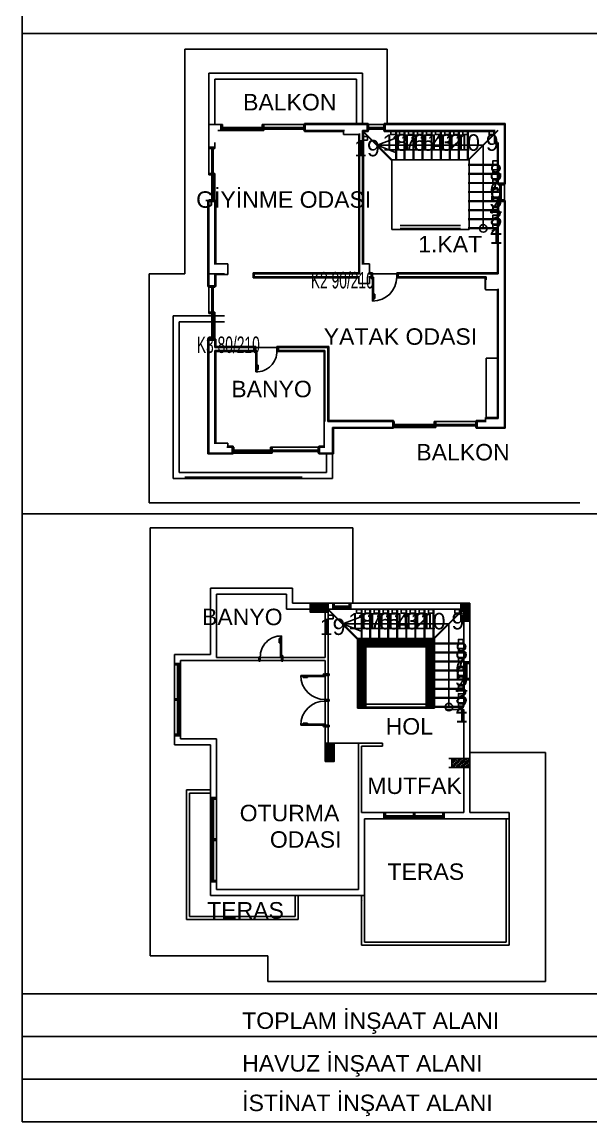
# Model space of a CAD drawing. Header units: millimetres. Extents: x 708 to 46452, y -4963 to 3960.
# Drawn here: x 5046.1 to 5282, y -3883.2 to -3427 of the extents above; entities that cross this region are included whole.
import ezdxf

# ---------------------------------------------------------------- set-up
doc = ezdxf.new("R2010")
doc.units = ezdxf.units.MM
doc.layers.add('YAZI', color=40, linetype='Continuous', lineweight=25)
doc.styles.add('YAZI', font='arial.ttf', dxfattribs={"height": 34})

msp = doc.modelspace()

# ---------------------------------------------------------------- hatches: boundary and pattern name
at = {"layer": 'YAZI'}
h = msp.add_hatch(dxfattribs=at)
h.set_pattern_fill('ANSI36', color=256, scale=0.125, angle=90)
h.set_pattern_definition([(135, (5590.86045, -3740.40207), (-0.77174076, 0.21047475), [0.9921875, -0.1984375, 0, -0.1984375])])
h.paths.add_polyline_path([(5173.057, -3671.728), (5173.057, -3667.978), (5165.557, -3667.978), (5165.557, -3671.728)])
h = msp.add_hatch(dxfattribs=at)
h.set_pattern_fill('ANSI36', color=256, scale=0.125)
h.set_pattern_definition([(45, (5075.63252, -4055.78197), (0.21047475, 0.77174076), [0.9921875, -0.1984375, 0, -0.1984375])])
h.paths.add_polyline_path([(5231.807, -3667.978), (5228.057, -3667.978), (5228.057, -3675.478), (5231.807, -3675.478)])
h = msp.add_hatch(dxfattribs=at)
h.set_pattern_fill('ANSI36', color=256, scale=0.125, angle=180)
h.set_pattern_definition([(225, (5272.98054, -3345.79914), (-0.21047475, -0.77174076), [0.9921875, -0.1984375, 0, -0.1984375])])
h.paths.add_polyline_path([(5171.807, -3733.603), (5175.557, -3733.603), (5175.557, -3726.103), (5171.807, -3726.103)])

# ---------------------------------------------------------------- linework, layer by layer
for p, q in [((5046.142, -2961.235), (5046.142, -3883.168)), ((6123.873, -3431.785), (5046.142, -3431.785)), ((6123.873, -3431.785), (5046.142, -3431.785)), ((5113.564, -3438.235, 0), (5197.564, -3438.235, 0)), ((5113.564, -3531.384, 0), (5113.564, -3438.235, 0)), ((5197.564, -3438.235, 0), (5197.564, -3469.485, 0)), ((5123.564, -3469.485, 0), (5123.564, -3448.235, 0)), ((5123.564, -3448.235, 0), (5187.314, -3448.235, 0)), ((5187.314, -3448.235, 0), (5187.314, -3469.485, 0)), ((5126.064, -3469.485, 0), (5126.064, -3450.735, 0)), ((5126.064, -3450.735, 0), (5184.814, -3450.735, 0)), ((5184.814, -3450.735, 0), (5184.814, -3469.485, 0)), ((5128.564, -3469.485, 0), (5123.564, -3469.485, 0)), ((5123.564, -3469.485, 0), (5123.564, -3478.86, 0)), ((5128.564, -3469.485, 0), (5129.189, -3469.485, 0)), ((5128.564, -3471.985, 0), (5128.564, -3469.485, 0)), ((5129.189, -3471.985, 0), (5129.189, -3469.485, 0)), ((5145.752, -3470.735, 0), (5129.189, -3470.735, 0)), ((5145.752, -3470.985, 0), (5129.189, -3470.985, 0)), ((5145.752, -3471.11, 0), (5129.189, -3471.11, 0)), ((5145.752, -3471.36, 0), (5129.189, -3471.36, 0)), ((5162.939, -3469.485, 0), (5145.752, -3469.485, 0)), ((5145.752, -3469.485, 0), (5145.752, -3471.985, 0)), ((5146.377, -3469.485, 0), (5146.377, -3471.985, 0)), ((5162.939, -3470.735, 0), (5146.377, -3470.735, 0)), ((5162.939, -3470.985, 0), (5146.377, -3470.985, 0)), ((5162.939, -3471.11, 0), (5146.377, -3471.11, 0)), ((5162.939, -3471.36, 0), (5146.377, -3471.36, 0)), ((5162.939, -3471.985, 0), (5162.939, -3469.485, 0)), ((5162.939, -3469.485, 0), (5163.564, -3469.485, 0)), ((5163.189, -3472.36, 0), (5163.189, -3469.11, 0)), ((5163.189, -3469.11, 0), (5189.564, -3469.11, 0)), ((5189.189, -3469.485, 0), (5163.564, -3469.485, 0)), ((5163.564, -3469.485, 0), (5163.564, -3471.985, 0)), ((5189.189, -3469.485, 0), (5189.189, -3471.985, 0)), ((5189.189, -3469.485, 0), (5189.814, -3469.485, 0)), ((5189.564, -3469.11, 0), (5189.564, -3472.36, 0)), ((5196.064, -3469.485, 0), (5189.814, -3469.485, 0)), ((5189.814, -3469.485, 0), (5189.814, -3471.985, 0)), ((5196.064, -3470.735, 0), (5189.814, -3470.735, 0)), ((5196.064, -3470.985, 0), (5189.814, -3470.985, 0)), ((5196.064, -3471.11, 0), (5189.814, -3471.11, 0)), ((5196.064, -3471.36, 0), (5189.814, -3471.36, 0)), ((5196.064, -3471.985, 0), (5196.064, -3469.485, 0)), ((5196.064, -3469.485, 0), (5196.689, -3469.485, 0)), ((5196.314, -3472.36, 0), (5196.314, -3469.11, 0)), ((5196.314, -3469.11, 0), (5246.439, -3469.11, 0)), ((5246.064, -3469.485, 0), (5196.689, -3469.485, 0)), ((5196.689, -3469.485, 0), (5196.689, -3471.985, 0)), ((5246.064, -3493.86, 0), (5246.064, -3469.485, 0)), ((5246.439, -3469.11, 0), (5246.439, -3494.235, 0)), ((5128.564, -3471.985, 0), (5127.314, -3471.985, 0)), ((5128.564, -3471.985, 0), (5127.314, -3471.985, 0)), ((5145.752, -3471.985, 0), (5128.564, -3471.985, 0)), ((5145.752, -3471.985, 0), (5146.377, -3471.985, 0)), ((5163.564, -3471.985, 0), (5162.939, -3471.985, 0)), ((5179.439, -3472.36, 0), (5163.189, -3472.36, 0)), ((5179.814, -3471.985, 0), (5163.564, -3471.985, 0)), ((5179.439, -3473.61, 0), (5179.439, -3472.36, 0)), ((5185.689, -3473.61, 0), (5179.439, -3473.61, 0)), ((5185.689, -3531.009, 0), (5185.689, -3473.61, 0)), ((5186.064, -3531.384, 0), (5186.064, -3473.235, 0)), ((5187.314, -3527.61, 0), (5187.314, -3471.985, 0)), ((5189.189, -3471.985, 0), (5187.314, -3471.985, 0)), ((5189.564, -3472.36, 0), (5187.689, -3472.36, 0)), ((5187.689, -3472.36, 0), (5187.689, -3527.235, 0)), ((5189.814, -3471.985, 0), (5189.189, -3471.985, 0)), ((5196.689, -3471.985, 0), (5196.064, -3471.985, 0)), ((5241.939, -3472.36, 0), (5196.314, -3472.36, 0)), ((5242.314, -3471.985, 0), (5196.689, -3471.985, 0)), ((5241.939, -3477.36, 0), (5241.939, -3472.36, 0)), ((5123.564, -3479.485, 0), (5123.564, -3478.86, 0)), ((5123.564, -3478.86, 0), (5126.064, -3478.86, 0)), ((5126.064, -3479.485, 0), (5123.564, -3479.485, 0)), ((5123.564, -3479.485, 0), (5123.564, -3490.422, 0)), ((5124.814, -3479.485, 0), (5124.814, -3489.797, 0)), ((5125.064, -3479.485, 0), (5125.064, -3489.797, 0)), ((5125.189, -3479.485, 0), (5125.189, -3489.797, 0)), ((5125.439, -3479.485, 0), (5125.439, -3489.797, 0)), ((5126.064, -3476.985, 0), (5126.064, -3478.86, 0)), ((5126.064, -3478.86, 0), (5126.064, -3479.485, 0)), ((5193.354, -3478.025, 0), (5237.314, -3478.025, 0)), ((5237.314, -3478.025, 0), (5237.314, -3512.61, 0)), ((5243.189, -3477.36, 0), (5241.939, -3477.36, 0)), ((5243.189, -3494.235, 0), (5243.189, -3477.36, 0)), ((5243.564, -3493.86, 0), (5243.564, -3476.985, 0)), ((5199.439, -3512.985, 0), (5199.439, -3484.11, 0)), ((5199.439, -3484.11, 0), (5231.439, -3484.11, 0)), ((5231.439, -3484.11, 0), (5231.439, -3512.985, 0)), ((5123.564, -3489.797, 0), (5126.064, -3489.797, 0)), ((5126.064, -3490.422, 0), (5126.064, -3489.797, 0)), ((5243.564, -3486.11, 0), (5231.064, -3486.11, 0)), ((5243.564, -3486.36, 0), (5231.064, -3486.36, 0)), ((5123.564, -3490.422, 0), (5126.064, -3490.422, 0)), ((5124.814, -3490.422, 0), (5124.814, -3500.735, 0)), ((5125.064, -3490.422, 0), (5125.064, -3500.735, 0)), ((5125.189, -3490.422, 0), (5125.189, -3500.735, 0)), ((5125.439, -3490.422, 0), (5125.439, -3500.735, 0)), ((5126.064, -3490.422, 0), (5126.064, -3501.36, 0)), ((5243.564, -3489.86, 0), (5231.064, -3489.86, 0)), ((5243.564, -3490.11, 0), (5231.064, -3490.11, 0)), ((5243.564, -3493.61, 0), (5231.064, -3493.61, 0)), ((5243.564, -3493.86, 0), (5231.064, -3493.86, 0)), ((5246.439, -3494.235, 0), (5243.189, -3494.235, 0)), ((5246.064, -3493.86, 0), (5243.564, -3493.86, 0)), ((5243.564, -3494.485, 0), (5243.564, -3493.86, 0)), ((5246.064, -3493.86, 0), (5246.064, -3494.485, 0)), ((5243.564, -3497.36, 0), (5231.064, -3497.36, 0)), ((5243.564, -3497.61, 0), (5231.064, -3497.61, 0)), ((5246.064, -3494.485, 0), (5243.564, -3494.485, 0)), ((5244.189, -3500.735, 0), (5244.189, -3494.485, 0)), ((5244.439, -3500.735, 0), (5244.439, -3494.485, 0)), ((5244.564, -3500.735, 0), (5244.564, -3494.485, 0)), ((5244.814, -3500.735, 0), (5244.814, -3494.485, 0)), ((5246.064, -3500.735, 0), (5246.064, -3494.485, 0)), ((5123.189, -3536.735, 0), (5123.189, -3500.985, 0)), ((5123.189, -3500.985, 0), (5126.439, -3500.985, 0)), ((5126.064, -3500.735, 0), (5123.564, -3500.735, 0)), ((5123.564, -3501.36, 0), (5123.564, -3500.735, 0)), ((5123.564, -3501.36, 0), (5123.564, -3536.36, 0)), ((5126.064, -3501.36, 0), (5123.564, -3501.36, 0)), ((5126.064, -3501.36, 0), (5126.064, -3527.61, 0)), ((5126.439, -3500.985, 0), (5126.439, -3527.235, 0)), ((5243.564, -3501.11, 0), (5231.064, -3501.11, 0)), ((5243.564, -3501.36, 0), (5231.064, -3501.36, 0)), ((5243.189, -3531.009, 0), (5243.189, -3500.985, 0)), ((5243.189, -3500.985, 0), (5246.439, -3500.985, 0)), ((5243.564, -3501.36, 0), (5243.564, -3500.735, 0)), ((5243.564, -3500.735, 0), (5246.064, -3500.735, 0)), ((5243.564, -3531.384, 0), (5243.564, -3501.36, 0)), ((5246.064, -3501.36, 0), (5243.564, -3501.36, 0)), ((5246.064, -3500.735, 0), (5246.064, -3501.36, 0)), ((5246.064, -3595.11, 0), (5246.064, -3501.36, 0)), ((5246.439, -3500.985, 0), (5246.439, -3595.485, 0)), ((5243.564, -3504.86, 0), (5231.064, -3504.86, 0)), ((5243.564, -3505.11, 0), (5231.064, -3505.11, 0)), ((5227.939, -3511.36, 0), (5202.939, -3511.36, 0)), ((5227.939, -3512.61, 0), (5202.939, -3512.61, 0)), ((5243.564, -3508.61, 0), (5231.064, -3508.61, 0)), ((5243.564, -3508.86, 0), (5231.064, -3508.86, 0)), ((5243.564, -3512.36, 0), (5231.064, -3512.36, 0)), ((5243.564, -3512.61, 0), (5231.064, -3512.61, 0)), ((5231.439, -3512.985, 0), (5199.439, -3512.985, 0)), ((5126.439, -3527.235, 0), (5131.439, -3527.235, 0)), ((5131.439, -3527.235, 0), (5131.439, -3531.735, 0)), ((5187.689, -3527.235, 0), (5190.189, -3527.235, 0)), ((5190.189, -3527.235, 0), (5190.189, -3531.009, 0)), ((5098.799, -3531.384, 0), (5098.799, -3626.36, 0)), ((5113.564, -3531.384, 0), (5098.799, -3531.384, 0)), ((5130.049, -3531.384, 0), (5123.189, -3531.384, 0)), ((5126.064, -3531.36, 0), (5126.064, -3536.36, 0)), ((5131.439, -3531.735, 0), (5126.439, -3531.735, 0)), ((5126.439, -3531.735, 0), (5126.439, -3536.735, 0)), ((5141.939, -3533.009, 0), (5141.939, -3531.009, 0)), ((5141.939, -3531.009, 0), (5185.689, -3531.009, 0)), ((5185.689, -3533.009, 0), (5141.939, -3533.009, 0)), ((5142.314, -3532.634, 0), (5142.314, -3531.384, 0)), ((5142.314, -3531.384, 0), (5186.064, -3531.384, 0)), ((5186.064, -3532.634, 0), (5142.314, -3532.634, 0)), ((5185.689, -3535.485, 0), (5185.689, -3533.009, 0)), ((5189.814, -3531.384, 0), (5190.849, -3531.384, 0)), ((5190.849, -3532.634, 0), (5189.814, -3532.634, 0)), ((5190.189, -3531.009, 0), (5191.224, -3531.009, 0)), ((5191.224, -3533.009, 0), (5190.189, -3533.009, 0)), ((5190.189, -3533.009, 0), (5190.189, -3535.485, 0)), ((5190.849, -3532.735, 0), (5190.849, -3530.985, 0)), ((5190.849, -3530.985, 0), (5191.474, -3530.985, 0)), ((5191.474, -3532.735, 0), (5190.849, -3532.735, 0)), ((5191.224, -3531.009, 0), (5191.224, -3533.009, 0)), ((5191.474, -3530.985, 0), (5191.474, -3532.735, 0)), ((5191.474, -3531.36, 0), (5201.474, -3531.36, 0)), ((5191.474, -3532.735, 0), (5191.474, -3542.735, 0)), ((5191.474, -3532.735, 0), (5191.849, -3532.735, 0)), ((5191.849, -3532.735, 0), (5191.849, -3542.728, 0)), ((5201.474, -3530.985, 0), (5201.474, -3532.735, 0)), ((5202.099, -3530.985, 0), (5201.474, -3530.985, 0)), ((5201.474, -3532.735, 0), (5202.099, -3532.735, 0)), ((5201.724, -3533.009, 0), (5201.724, -3531.009, 0)), ((5201.724, -3531.009, 0), (5243.189, -3531.009, 0)), ((5238.189, -3533.009, 0), (5201.724, -3533.009, 0)), ((5202.099, -3532.735, 0), (5202.099, -3530.985, 0)), ((5202.099, -3531.384, 0), (5243.564, -3531.384, 0)), ((5238.564, -3532.634, 0), (5202.099, -3532.634, 0)), ((5238.154, -3532.634, 0), (5206.904, -3532.634, 0)), ((5206.904, -3532.634, 0), (5206.904, -3533.269, 0)), ((5238.154, -3533.269, 0), (5238.154, -3532.634, 0)), ((5238.154, -3533.269, 0), (5238.154, -3537.644, 0)), ((5238.189, -3537.985, 0), (5238.189, -3533.009, 0)), ((5238.564, -3533.86, 0), (5238.564, -3532.634, 0)), ((5126.439, -3536.735, 0), (5123.189, -3536.735, 0)), ((5123.564, -3536.985, 0), (5123.564, -3536.36, 0)), ((5123.564, -3536.36, 0), (5126.064, -3536.36, 0)), ((5126.064, -3536.985, 0), (5123.564, -3536.985, 0)), ((5123.564, -3536.985, 0), (5123.564, -3547.922, 0)), ((5124.814, -3536.985, 0), (5124.814, -3547.297, 0)), ((5125.064, -3536.985, 0), (5125.064, -3547.297, 0)), ((5125.189, -3536.985, 0), (5125.189, -3547.297, 0)), ((5125.439, -3536.985, 0), (5125.439, -3547.297, 0)), ((5126.064, -3536.36, 0), (5126.064, -3536.985, 0)), ((5190.189, -3535.485, 0), (5185.689, -3535.485, 0)), ((5192.149, -3541.703, 0), (5192.149, -3539.909, 0)), ((5192.149, -3539.909, 0), (5192.372, -3539.909, 0)), ((5192.372, -3539.909, 0), (5192.372, -3541.703, 0)), ((5243.189, -3537.985, 0), (5238.189, -3537.985, 0)), ((5243.189, -3590.985, 0), (5243.189, -3537.985, 0)), ((5243.564, -3591.36, 0), (5243.564, -3537.61, 0)), ((5192.372, -3541.703, 0), (5192.149, -3541.703, 0)), ((5108.799, -3616.36, 0), (5108.799, -3548.86, 0)), ((5108.799, -3548.86, 0), (5130.049, -3548.86, 0)), ((5123.564, -3547.297, 0), (5126.064, -3547.297, 0)), ((5123.564, -3547.922, 0), (5126.064, -3547.922, 0)), ((5124.814, -3547.922, 0), (5124.814, -3558.235, 0)), ((5125.064, -3547.922, 0), (5125.064, -3558.235, 0)), ((5125.189, -3547.922, 0), (5125.189, -3558.235, 0)), ((5125.439, -3547.922, 0), (5125.439, -3558.235, 0)), ((5126.064, -3547.922, 0), (5126.064, -3547.297, 0)), ((5126.064, -3547.922, 0), (5126.064, -3558.86, 0)), ((5111.299, -3613.86, 0), (5111.299, -3551.36, 0)), ((5111.299, -3551.36, 0), (5130.049, -3551.36, 0)), ((5126.064, -3558.235, 0), (5123.564, -3558.235, 0)), ((5123.564, -3558.86, 0), (5123.564, -3558.235, 0)), ((5123.189, -3606.11, 0), (5123.189, -3558.485, 0)), ((5123.189, -3558.485, 0), (5126.439, -3558.485, 0)), ((5123.564, -3558.86, 0), (5123.564, -3605.735, 0)), ((5126.064, -3558.86, 0), (5123.564, -3558.86, 0)), ((5126.064, -3558.86, 0), (5126.064, -3561.985, 0)), ((5142.439, -3561.985, 0), (5126.064, -3561.985, 0)), ((5126.439, -3558.485, 0), (5126.439, -3561.61, 0)), ((5126.439, -3561.61, 0), (5142.814, -3561.61, 0)), ((5142.439, -3563.36, 0), (5142.439, -3561.61, 0)), ((5142.439, -3561.61, 0), (5143.064, -3561.61, 0)), ((5142.814, -3561.61, 0), (5142.814, -3563.61, 0)), ((5143.064, -3561.61, 0), (5143.064, -3563.36, 0)), ((5143.064, -3561.985, 0), (5151.814, -3561.985, 0)), ((5151.814, -3561.61, 0), (5151.814, -3563.36, 0)), ((5152.439, -3561.61, 0), (5151.814, -3561.61, 0)), ((5152.064, -3563.61, 0), (5152.064, -3561.61, 0)), ((5152.064, -3561.61, 0), (5173.314, -3561.61, 0)), ((5152.439, -3563.36, 0), (5152.439, -3561.61, 0)), ((5172.939, -3561.985, 0), (5152.439, -3561.985, 0)), ((5172.939, -3592.61, 0), (5172.939, -3561.985, 0)), ((5173.314, -3561.61, 0), (5173.314, -3592.235, 0)), ((5126.064, -3563.235, 0), (5126.064, -3601.985, 0)), ((5142.439, -3563.235, 0), (5126.064, -3563.235, 0)), ((5142.814, -3563.61, 0), (5126.439, -3563.61, 0)), ((5126.439, -3563.61, 0), (5126.439, -3601.61, 0)), ((5143.064, -3563.36, 0), (5142.439, -3563.36, 0)), ((5143.064, -3563.36, 0), (5143.064, -3572.11, 0)), ((5143.064, -3563.36, 0), (5143.439, -3563.36, 0)), ((5143.439, -3563.36, 0), (5143.439, -3572.103, 0)), ((5151.814, -3563.36, 0), (5152.439, -3563.36, 0)), ((5171.314, -3563.61, 0), (5152.064, -3563.61, 0)), ((5171.689, -3563.235, 0), (5152.439, -3563.235, 0)), ((5171.314, -3602.86, 0), (5171.314, -3563.61, 0)), ((5171.689, -3592.61, 0), (5171.689, -3563.235, 0)), ((5238.564, -3591.36, 0), (5238.564, -3566.36, 0)), ((5238.564, -3566.36, 0), (5243.564, -3566.36, 0)), ((5143.739, -3571.078, 0), (5143.739, -3569.284, 0)), ((5143.739, -3569.284, 0), (5143.962, -3569.284, 0)), ((5143.962, -3571.078, 0), (5143.739, -3571.078, 0)), ((5143.962, -3569.284, 0), (5143.962, -3571.078, 0)), ((5126.064, -3582.61, 0), (5126.064, -3595.11, 0)), ((5172.939, -3592.61, 0), (5199.814, -3592.61, 0)), ((5173.314, -3592.235, 0), (5200.189, -3592.235, 0)), ((5194.189, -3592.61, 0), (5194.189, -3592.61, 0)), ((5199.814, -3592.61, 0), (5199.814, -3595.11, 0)), ((5199.814, -3592.61, 0), (5200.439, -3592.61, 0)), ((5199.814, -3595.11, 0), (5199.814, -3592.61, 0)), ((5200.189, -3592.235, 0), (5200.189, -3595.485, 0)), ((5200.439, -3595.11, 0), (5200.439, -3592.61, 0)), ((5217.002, -3593.86, 0), (5200.439, -3593.86, 0)), ((5217.002, -3594.11, 0), (5200.439, -3594.11, 0)), ((5217.002, -3594.235, 0), (5200.439, -3594.235, 0)), ((5217.002, -3594.485, 0), (5200.439, -3594.485, 0)), ((5234.189, -3592.61, 0), (5217.002, -3592.61, 0)), ((5217.002, -3592.61, 0), (5217.002, -3595.11, 0)), ((5217.627, -3592.61, 0), (5217.627, -3595.11, 0)), ((5234.189, -3593.86, 0), (5217.627, -3593.86, 0)), ((5234.189, -3594.11, 0), (5217.627, -3594.11, 0)), ((5234.189, -3594.235, 0), (5217.627, -3594.235, 0)), ((5234.189, -3594.485, 0), (5217.627, -3594.485, 0)), ((5234.189, -3595.11, 0), (5234.189, -3592.61, 0)), ((5234.189, -3592.61, 0), (5234.814, -3592.61, 0)), ((5234.439, -3595.485, 0), (5234.439, -3592.184, 0)), ((5234.439, -3592.184, 0), (5238.189, -3592.184, 0)), ((5234.814, -3592.559, 0), (5234.814, -3595.11, 0)), ((5234.814, -3592.61, 0), (5238.564, -3592.61, 0)), ((5234.814, -3592.61, 0), (5234.814, -3595.11, 0)), ((5238.189, -3592.184, 0), (5238.189, -3590.985, 0)), ((5238.189, -3590.985, 0), (5243.189, -3590.985, 0)), ((5243.564, -3591.36, 0), (5238.564, -3591.36, 0)), ((5174.814, -3605.735, 0), (5174.814, -3595.11, 0)), ((5174.814, -3595.11, 0), (5199.814, -3595.11, 0)), ((5200.189, -3595.485, 0), (5175.189, -3595.485, 0)), ((5175.189, -3595.485, 0), (5175.189, -3606.11, 0)), ((5217.002, -3595.11, 0), (5199.814, -3595.11, 0)), ((5217.002, -3595.11, 0), (5217.627, -3595.11, 0)), ((5234.814, -3595.11, 0), (5234.189, -3595.11, 0)), ((5246.439, -3595.485, 0), (5234.439, -3595.485, 0)), ((5234.814, -3595.11, 0), (5246.064, -3595.11, 0)), ((5126.439, -3601.61, 0), (5131.439, -3601.61, 0)), ((5131.064, -3603.235, 0), (5133.252, -3603.235, 0)), ((5131.439, -3601.61, 0), (5131.439, -3602.86, 0)), ((5131.439, -3602.86, 0), (5133.627, -3602.86, 0)), ((5133.252, -3603.235, 0), (5133.877, -3603.235, 0)), ((5133.252, -3605.735, 0), (5133.252, -3603.235, 0)), ((5133.627, -3602.86, 0), (5133.627, -3606.11, 0)), ((5133.877, -3605.735, 0), (5133.877, -3603.235, 0)), ((5168.877, -3603.235, 0), (5149.189, -3603.235, 0)), ((5149.189, -3603.235, 0), (5149.189, -3605.735, 0)), ((5149.814, -3603.235, 0), (5149.814, -3605.735, 0)), ((5168.877, -3605.735, 0), (5168.877, -3603.235, 0)), ((5168.877, -3603.235, 0), (5169.502, -3603.235, 0)), ((5169.127, -3606.11, 0), (5169.127, -3602.86, 0)), ((5169.127, -3602.86, 0), (5171.314, -3602.86, 0)), ((5169.502, -3603.235, 0), (5171.064, -3603.235, 0)), ((5169.502, -3603.235, 0), (5171.689, -3603.235, 0)), ((5169.502, -3603.235, 0), (5169.502, -3605.735, 0)), ((5133.627, -3606.11, 0), (5123.189, -3606.11, 0)), ((5123.564, -3605.735, 0), (5133.252, -3605.735, 0)), ((5149.189, -3605.735, 0), (5133.252, -3605.735, 0)), ((5149.189, -3604.485, 0), (5133.877, -3604.485, 0)), ((5149.189, -3604.735, 0), (5133.877, -3604.735, 0)), ((5149.189, -3604.86, 0), (5133.877, -3604.86, 0)), ((5149.189, -3605.11, 0), (5133.877, -3605.11, 0)), ((5149.189, -3605.735, 0), (5149.814, -3605.735, 0)), ((5168.877, -3604.485, 0), (5149.814, -3604.485, 0)), ((5168.877, -3604.735, 0), (5149.814, -3604.735, 0)), ((5168.877, -3604.86, 0), (5149.814, -3604.86, 0)), ((5168.877, -3605.11, 0), (5149.814, -3605.11, 0)), ((5169.502, -3605.735, 0), (5168.877, -3605.735, 0)), ((5175.189, -3606.11, 0), (5169.127, -3606.11, 0)), ((5171.064, -3605.735, 0), (5169.502, -3605.735, 0)), ((5169.502, -3605.735, 0), (5174.814, -3605.735, 0)), ((5172.314, -3605.735, 0), (5172.314, -3613.86, 0)), ((5174.814, -3605.735, 0), (5174.814, -3616.36, 0)), ((5174.814, -3616.36, 0), (5108.799, -3616.36, 0)), ((5172.314, -3613.86, 0), (5111.299, -3613.86, 0)), ((5162.314, -3615.735, 0), (5113.564, -3615.735, 0)), ((5277.314, -3626.36, 0), (5098.799, -3626.36, 0)), ((6123.873, -3630.939), (5046.142, -3630.939)), ((6123.873, -3630.939), (5046.142, -3630.939)), ((5099.307, -3814.228), (5099.307, -3636.728)), ((5099.307, -3636.728), (5183.307, -3636.728)), ((5099.307, -3814.228), (5099.307, -3636.728)), ((5099.307, -3636.728), (5183.307, -3636.728)), ((5183.307, -3636.728), (5183.307, -3667.978)), ((5183.307, -3636.728), (5183.307, -3667.978)), ((5158.307, -3661.728), (5124.307, -3661.728)), ((5124.307, -3661.728), (5124.307, -3689.228)), ((5158.307, -3667.978), (5158.307, -3661.728)), ((5126.807, -3690.478), (5126.807, -3664.228)), ((5126.807, -3664.228), (5155.807, -3664.228)), ((5155.807, -3664.228), (5155.807, -3670.478)), ((5155.807, -3670.478), (5165.557, -3670.478)), ((5171.807, -3667.978), (5158.307, -3667.978)), ((5231.807, -3667.978), (5171.807, -3667.978)), ((5171.807, -3690.478), (5171.807, -3670.478)), ((5229.307, -3670.478), (5173.057, -3670.478)), ((5173.057, -3670.478), (5173.057, -3726.103)), ((5174.932, -3667.978), (5174.932, -3670.478)), ((5174.932, -3667.978), (5175.557, -3667.978)), ((5175.557, -3670.478), (5174.932, -3670.478)), ((5181.807, -3667.978), (5175.557, -3667.978)), ((5175.557, -3667.978), (5175.557, -3670.478)), ((5181.807, -3669.228), (5175.557, -3669.228)), ((5181.807, -3669.478), (5175.557, -3669.478)), ((5181.807, -3669.603), (5175.557, -3669.603)), ((5181.807, -3669.853), (5175.557, -3669.853)), ((5181.807, -3670.478), (5181.807, -3667.978)), ((5181.807, -3667.978), (5182.432, -3667.978)), ((5182.432, -3670.478), (5181.807, -3670.478)), ((5182.432, -3667.978), (5182.432, -3670.478)), ((5231.807, -3667.978), (5183.307, -3667.978)), ((5183.307, -3667.978), (5231.807, -3667.978)), ((5229.307, -3710.853), (5229.307, -3670.478)), ((5231.807, -3754.877), (5231.807, -3667.978)), ((5231.807, -3729.877), (5231.807, -3667.978)), ((5231.807, -3667.978), (5231.807, -3729.877)), ((5179.097, -3676.518), (5223.057, -3676.518)), ((5223.057, -3676.518), (5223.057, -3711.103)), ((5152.76, -3684.429, 0), (5152.76, -3682.635, 0)), ((5152.76, -3682.635, 0), (5152.983, -3682.635, 0)), ((5152.983, -3684.429, 0), (5152.76, -3684.429, 0)), ((5152.983, -3682.635, 0), (5152.983, -3684.429, 0)), ((5153.283, -3690.353, 0), (5153.283, -3681.61, 0)), ((5153.658, -3690.353, 0), (5153.658, -3681.603, 0)), ((5185.182, -3711.478), (5185.182, -3682.603)), ((5185.182, -3682.603), (5217.182, -3682.603)), ((5216.807, -3682.978), (5185.557, -3682.978)), ((5185.557, -3682.978), (5185.557, -3711.103)), ((5188.682, -3686.454), (5185.557, -3683.329)), ((5188.682, -3687.015), (5185.557, -3683.89)), ((5188.682, -3687.577), (5185.557, -3684.452)), ((5188.682, -3688.138), (5185.557, -3685.013)), ((5188.682, -3688.699), (5185.557, -3685.574)), ((5188.892, -3686.103), (5185.767, -3682.978)), ((5189.453, -3686.103), (5186.328, -3682.978)), ((5190.014, -3686.103), (5186.889, -3682.978)), ((5190.576, -3686.103), (5187.451, -3682.978)), ((5191.137, -3686.103), (5188.012, -3682.978)), ((5191.698, -3686.103), (5188.573, -3682.978)), ((5192.259, -3686.103), (5189.134, -3682.978)), ((5192.821, -3686.103), (5189.696, -3682.978)), ((5193.382, -3686.103), (5190.257, -3682.978)), ((5193.943, -3686.103), (5190.818, -3682.978)), ((5194.504, -3686.103), (5191.379, -3682.978)), ((5195.066, -3686.103), (5191.941, -3682.978)), ((5195.627, -3686.103), (5192.502, -3682.978)), ((5196.188, -3686.103), (5193.063, -3682.978)), ((5196.75, -3686.103), (5193.625, -3682.978)), ((5197.311, -3686.103), (5194.186, -3682.978)), ((5197.872, -3686.103), (5194.747, -3682.978)), ((5198.433, -3686.103), (5195.308, -3682.978)), ((5198.995, -3686.103), (5195.87, -3682.978)), ((5199.556, -3686.103), (5196.431, -3682.978)), ((5200.117, -3686.103), (5196.992, -3682.978)), ((5200.678, -3686.103), (5197.553, -3682.978)), ((5201.24, -3686.103), (5198.115, -3682.978)), ((5201.801, -3686.103), (5198.676, -3682.978)), ((5202.362, -3686.103), (5199.237, -3682.978)), ((5202.923, -3686.103), (5199.798, -3682.978)), ((5203.485, -3686.103), (5200.36, -3682.978)), ((5204.046, -3686.103), (5200.921, -3682.978)), ((5204.607, -3686.103), (5201.482, -3682.978)), ((5205.169, -3686.103), (5202.044, -3682.978)), ((5205.73, -3686.103), (5202.605, -3682.978)), ((5206.291, -3686.103), (5203.166, -3682.978)), ((5206.852, -3686.103), (5203.727, -3682.978)), ((5207.414, -3686.103), (5204.289, -3682.978)), ((5207.975, -3686.103), (5204.85, -3682.978)), ((5208.536, -3686.103), (5205.411, -3682.978)), ((5209.097, -3686.103), (5205.972, -3682.978)), ((5209.659, -3686.103), (5206.534, -3682.978)), ((5210.22, -3686.103), (5207.095, -3682.978)), ((5210.781, -3686.103), (5207.656, -3682.978)), ((5211.342, -3686.103), (5208.217, -3682.978)), ((5211.904, -3686.103), (5208.779, -3682.978)), ((5212.465, -3686.103), (5209.34, -3682.978)), ((5213.026, -3686.103), (5209.901, -3682.978)), ((5213.587, -3686.103), (5210.462, -3682.978)), ((5216.807, -3688.761), (5211.024, -3682.978)), ((5216.807, -3688.2), (5211.585, -3682.978)), ((5216.807, -3687.638), (5212.146, -3682.978)), ((5216.807, -3687.077), (5212.708, -3682.978)), ((5216.807, -3686.516), (5213.269, -3682.978)), ((5216.807, -3685.954), (5213.83, -3682.978)), ((5216.807, -3685.393), (5214.391, -3682.978)), ((5216.807, -3684.832), (5214.953, -3682.978)), ((5216.807, -3684.271), (5215.514, -3682.978)), ((5216.807, -3683.709), (5216.075, -3682.978)), ((5216.807, -3683.148), (5216.636, -3682.978)), ((5216.807, -3711.103), (5216.807, -3682.978)), ((5229.307, -3684.603), (5216.807, -3684.603)), ((5229.307, -3684.853), (5216.807, -3684.853)), ((5217.182, -3682.603), (5217.182, -3711.478)), ((5109.307, -3726.728), (5109.307, -3689.228)), ((5109.307, -3689.228), (5124.307, -3689.228)), ((5126.807, -3690.478), (5171.807, -3690.478)), ((5144.283, -3690.353, 0), (5144.283, -3692.103)), ((5144.908, -3690.353, 0), (5144.283, -3690.353, 0)), ((5144.908, -3692.103), (5144.908, -3690.353, 0)), ((5153.658, -3690.353, 0), (5153.283, -3690.353, 0)), ((5153.658, -3692.103), (5153.658, -3690.353, 0)), ((5153.658, -3690.353, 0), (5154.283, -3690.353, 0)), ((5154.283, -3690.353, 0), (5154.283, -3692.103)), ((5188.682, -3689.26), (5185.557, -3686.135)), ((5188.682, -3689.822), (5185.557, -3686.697)), ((5188.682, -3690.383), (5185.557, -3687.258)), ((5188.682, -3690.944), (5185.557, -3687.819)), ((5188.682, -3691.505), (5185.557, -3688.38)), ((5188.682, -3692.067), (5185.557, -3688.942)), ((5188.682, -3692.628), (5185.557, -3689.503)), ((5188.682, -3693.189), (5185.557, -3690.064)), ((5213.682, -3686.103), (5188.682, -3686.103)), ((5188.682, -3686.103), (5188.682, -3711.103)), ((5213.682, -3711.103), (5213.682, -3686.103)), ((5216.807, -3689.322), (5213.682, -3686.197)), ((5216.807, -3689.883), (5213.682, -3686.758)), ((5216.807, -3690.445), (5213.682, -3687.32)), ((5216.807, -3691.006), (5213.682, -3687.881)), ((5216.807, -3691.567), (5213.682, -3688.442)), ((5216.807, -3692.128), (5213.682, -3689.003)), ((5216.807, -3692.69), (5213.682, -3689.565)), ((5216.807, -3693.251), (5213.682, -3690.126)), ((5229.307, -3688.353), (5216.807, -3688.353)), ((5229.307, -3688.603), (5216.807, -3688.603)), ((5109.307, -3707.666), (5109.307, -3692.978)), ((5109.307, -3692.978), (5111.807, -3692.978)), ((5109.307, -3693.603), (5111.807, -3693.603)), ((5110.557, -3707.666), (5110.557, -3693.603)), ((5110.807, -3707.666), (5110.807, -3693.603)), ((5110.932, -3707.666), (5110.932, -3693.603)), ((5111.182, -3707.666), (5111.182, -3693.603)), ((5111.807, -3724.228), (5111.807, -3691.728)), ((5111.807, -3691.728), (5171.807, -3691.728)), ((5111.807, -3692.978), (5111.807, -3693.603)), ((5144.283, -3692.103), (5144.908, -3692.103)), ((5153.658, -3691.728), (5144.908, -3691.728)), ((5154.283, -3692.103), (5153.658, -3692.103)), ((5171.807, -3727.353), (5171.807, -3691.728)), ((5188.682, -3693.751), (5185.557, -3690.626)), ((5188.682, -3694.312), (5185.557, -3691.187)), ((5188.682, -3694.873), (5185.557, -3691.748)), ((5188.682, -3695.434), (5185.557, -3692.309)), ((5188.682, -3695.996), (5185.557, -3692.871)), ((5188.682, -3696.557), (5185.557, -3693.432)), ((5188.682, -3697.118), (5185.557, -3693.993)), ((5188.682, -3697.679), (5185.557, -3694.554)), ((5188.682, -3698.241), (5185.557, -3695.116)), ((5216.807, -3693.812), (5213.682, -3690.687)), ((5216.807, -3694.373), (5213.682, -3691.248)), ((5216.807, -3694.935), (5213.682, -3691.81)), ((5216.807, -3695.496), (5213.682, -3692.371)), ((5216.807, -3696.057), (5213.682, -3692.932)), ((5216.807, -3696.619), (5213.682, -3693.494)), ((5216.807, -3697.18), (5213.682, -3694.055)), ((5216.807, -3697.741), (5213.682, -3694.616)), ((5229.307, -3692.103), (5216.807, -3692.103)), ((5229.307, -3692.353), (5216.807, -3692.353)), ((5229.307, -3692.978), (5229.307, -3692.353)), ((5231.807, -3692.353), (5229.307, -3692.353)), ((5231.807, -3692.978), (5229.307, -3692.978)), ((5229.932, -3699.228), (5229.932, -3692.978)), ((5230.182, -3699.228), (5230.182, -3692.978)), ((5230.307, -3699.228), (5230.307, -3692.978)), ((5230.557, -3699.228), (5230.557, -3692.978)), ((5231.807, -3692.353), (5231.807, -3692.978)), ((5231.807, -3699.228), (5231.807, -3692.978)), ((5171.682, -3697.978, 0), (5161.682, -3697.978, 0)), ((5171.682, -3698.353, 0), (5161.689, -3698.353, 0)), ((5162.713, -3698.653, 0), (5164.508, -3698.653, 0)), ((5162.713, -3698.876, 0), (5162.713, -3698.653, 0)), ((5164.508, -3698.876, 0), (5162.713, -3698.876, 0)), ((5164.508, -3698.653, 0), (5164.508, -3698.876, 0)), ((5171.682, -3697.353, 0), (5173.432, -3697.353)), ((5171.682, -3697.978, 0), (5171.682, -3697.353, 0)), ((5173.432, -3697.978), (5171.682, -3697.978, 0)), ((5171.682, -3697.978, 0), (5171.682, -3698.353, 0)), ((5173.057, -3697.978), (5173.057, -3707.978)), ((5173.432, -3697.353), (5173.432, -3697.978)), ((5188.682, -3698.802), (5185.557, -3695.677)), ((5188.682, -3699.363), (5185.557, -3696.238)), ((5188.682, -3699.924), (5185.557, -3696.799)), ((5188.682, -3700.486), (5185.557, -3697.361)), ((5188.682, -3701.047), (5185.557, -3697.922)), ((5188.682, -3701.608), (5185.557, -3698.483)), ((5188.682, -3702.17), (5185.557, -3699.045)), ((5188.682, -3702.731), (5185.557, -3699.606)), ((5216.807, -3698.302), (5213.682, -3695.177)), ((5216.807, -3698.864), (5213.682, -3695.739)), ((5216.807, -3699.425), (5213.682, -3696.3)), ((5216.807, -3699.986), (5213.682, -3696.861)), ((5216.807, -3700.547), (5213.682, -3697.422)), ((5216.807, -3701.109), (5213.682, -3697.984)), ((5216.807, -3701.67), (5213.682, -3698.545)), ((5216.807, -3702.231), (5213.682, -3699.106)), ((5216.807, -3702.792), (5213.682, -3699.667)), ((5229.307, -3695.853), (5216.807, -3695.853)), ((5229.307, -3696.103), (5216.807, -3696.103)), ((5229.307, -3699.603), (5216.807, -3699.603)), ((5229.307, -3699.853), (5229.307, -3699.228)), ((5229.307, -3699.228), (5231.807, -3699.228)), ((5231.807, -3699.228), (5231.807, -3699.853)), ((5188.682, -3703.292), (5185.557, -3700.167)), ((5188.682, -3703.853), (5185.557, -3700.728)), ((5188.682, -3704.415), (5185.557, -3701.29)), ((5188.682, -3704.976), (5185.557, -3701.851)), ((5188.682, -3705.537), (5185.557, -3702.412)), ((5188.682, -3706.098), (5185.557, -3702.973)), ((5188.682, -3706.66), (5185.557, -3703.535)), ((5188.682, -3707.221), (5185.557, -3704.096)), ((5216.807, -3703.354), (5213.682, -3700.229)), ((5216.807, -3703.915), (5213.682, -3700.79)), ((5216.807, -3704.476), (5213.682, -3701.351)), ((5216.807, -3705.038), (5213.682, -3701.913)), ((5216.807, -3705.599), (5213.682, -3702.474)), ((5216.807, -3706.16), (5213.682, -3703.035)), ((5216.807, -3706.721), (5213.682, -3703.596)), ((5216.807, -3707.283), (5213.682, -3704.158)), ((5229.307, -3699.853), (5216.807, -3699.853)), ((5229.307, -3703.353), (5216.807, -3703.353)), ((5229.307, -3703.603), (5216.807, -3703.603)), ((5231.807, -3699.853), (5229.307, -3699.853)), ((5111.807, -3707.666), (5109.307, -3707.666)), ((5109.307, -3707.666), (5109.307, -3708.291)), ((5111.807, -3708.291), (5109.307, -3708.291)), ((5110.557, -3722.353), (5110.557, -3708.291)), ((5110.807, -3722.353), (5110.807, -3708.291)), ((5110.932, -3722.353), (5110.932, -3708.291)), ((5111.182, -3722.353), (5111.182, -3708.291)), ((5111.807, -3722.353), (5111.807, -3707.666)), ((5173.432, -3707.978), (5171.682, -3707.978, 0)), ((5171.682, -3707.978, 0), (5171.682, -3708.603, 0)), ((5171.682, -3707.978, 0), (5173.432, -3707.978)), ((5171.682, -3708.603, 0), (5171.682, -3707.978, 0)), ((5171.682, -3708.603, 0), (5173.432, -3708.603)), ((5173.432, -3708.603), (5171.682, -3708.603, 0)), ((5173.057, -3718.603), (5173.057, -3708.603)), ((5173.432, -3708.603), (5173.432, -3707.978)), ((5173.432, -3707.978), (5173.432, -3708.603)), ((5188.682, -3707.782), (5185.557, -3704.657)), ((5188.682, -3708.343), (5185.557, -3705.218)), ((5188.682, -3708.905), (5185.557, -3705.78)), ((5188.682, -3709.466), (5185.557, -3706.341)), ((5188.682, -3710.027), (5185.557, -3706.902)), ((5188.682, -3710.588), (5185.557, -3707.463)), ((5188.635, -3711.103), (5185.557, -3708.025)), ((5188.074, -3711.103), (5185.557, -3708.586)), ((5216.807, -3707.844), (5213.682, -3704.719)), ((5216.807, -3708.405), (5213.682, -3705.28)), ((5216.807, -3708.966), (5213.682, -3705.841)), ((5216.807, -3709.528), (5213.682, -3706.403)), ((5216.807, -3710.089), (5213.682, -3706.964)), ((5216.807, -3710.65), (5213.682, -3707.525)), ((5216.698, -3711.103), (5213.682, -3708.086)), ((5216.137, -3711.103), (5213.682, -3708.648)), ((5229.307, -3707.103), (5216.807, -3707.103)), ((5229.307, -3707.353), (5216.807, -3707.353)), ((5217.182, -3711.478), (5185.182, -3711.478)), ((5187.512, -3711.103), (5185.557, -3709.147)), ((5186.951, -3711.103), (5185.557, -3709.709)), ((5186.39, -3711.103), (5185.557, -3710.27)), ((5185.828, -3711.103), (5185.557, -3710.831)), ((5188.682, -3711.103), (5185.557, -3711.103)), ((5213.682, -3709.853), (5188.682, -3709.853)), ((5213.682, -3711.103), (5188.682, -3711.103)), ((5215.576, -3711.103), (5213.682, -3709.209)), ((5215.014, -3711.103), (5213.682, -3709.77)), ((5214.453, -3711.103), (5213.682, -3710.332)), ((5213.892, -3711.103), (5213.682, -3710.893)), ((5216.807, -3711.103), (5213.682, -3711.103)), ((5229.307, -3710.853), (5216.807, -3710.853)), ((5229.307, -3711.103), (5216.807, -3711.103)), ((5221.807, -3712.103), (5221.807, -3710.853)), ((5221.807, -3710.853), (5229.307, -3710.853)), ((5229.307, -3712.103), (5221.807, -3712.103)), ((5229.307, -3732.353), (5229.307, -3712.103)), ((5164.508, -3717.705, 0), (5162.713, -3717.705, 0)), ((5162.713, -3717.705, 0), (5162.713, -3717.928, 0)), ((5162.713, -3717.928, 0), (5164.508, -3717.928, 0)), ((5164.508, -3717.928, 0), (5164.508, -3717.705, 0)), ((5109.307, -3722.978), (5109.307, -3722.353)), ((5109.307, -3722.353), (5111.807, -3722.353)), ((5111.807, -3722.353), (5111.807, -3722.978)), ((5171.682, -3718.603, 0), (5161.682, -3718.603, 0)), ((5171.682, -3718.228, 0), (5161.689, -3718.228, 0)), ((5171.682, -3718.603, 0), (5171.682, -3718.228, 0)), ((5173.432, -3718.603), (5171.682, -3718.603, 0)), ((5171.682, -3718.603, 0), (5171.682, -3719.228, 0)), ((5171.682, -3719.228, 0), (5173.432, -3719.228)), ((5173.432, -3719.228), (5173.432, -3718.603)), ((5111.807, -3722.978), (5109.307, -3722.978)), ((5124.307, -3726.728), (5109.307, -3726.728)), ((5126.807, -3724.228), (5111.807, -3724.228)), ((5124.307, -3726.728), (5124.307, -3789.228)), ((5126.807, -3786.728), (5126.807, -3724.228)), ((5175.557, -3727.012), (5171.807, -3727.353)), ((5173.057, -3726.103), (5175.557, -3726.103)), ((5175.557, -3726.103), (5195.557, -3726.103)), ((5185.557, -3726.103), (5185.557, -3754.877)), ((5195.557, -3726.103), (5195.557, -3727.353)), ((5195.557, -3727.353), (5186.807, -3727.353)), ((5186.807, -3754.877), (5186.807, -3727.353)), ((5231.807, -3729.877), (5263.057, -3729.877)), ((5231.807, -3729.877), (5263.057, -3729.877)), ((5263.057, -3729.877), (5263.057, -3824.853)), ((5263.057, -3729.877), (5263.057, -3824.853)), ((5224.307, -3732.353), (5223.057, -3732.353)), ((5224.307, -3736.103), (5223.057, -3736.103)), ((5231.807, -3732.353), (5224.307, -3732.353)), ((5224.307, -3732.353), (5224.307, -3736.103)), ((5225.498, -3733.603), (5224.307, -3732.411)), ((5224.376, -3733.603), (5224.307, -3733.534)), ((5224.719, -3734.508), (5224.307, -3734.095)), ((5225.753, -3736.103), (5224.307, -3734.656)), ((5224.631, -3736.103), (5224.307, -3735.779)), ((5224.307, -3736.103), (5231.807, -3736.103)), ((5226.876, -3736.103), (5224.376, -3733.603)), ((5224.439, -3733.105), (5224.439, -3733.105)), ((5225.14, -3736.052), (5224.439, -3735.35)), ((5224.937, -3733.603), (5224.579, -3733.245)), ((5224.86, -3732.403), (5224.809, -3732.353)), ((5224.86, -3734.648), (5224.86, -3734.648)), ((5225.281, -3733.947), (5224.937, -3733.603)), ((5225, -3732.544), (5225, -3732.544)), ((5225.702, -3735.49), (5225, -3734.789)), ((5225.842, -3733.386), (5225.14, -3732.684)), ((5226.621, -3733.603), (5225.371, -3732.353)), ((5225.421, -3734.087), (5225.421, -3734.087)), ((5227.998, -3736.103), (5225.498, -3733.603)), ((5226.263, -3734.929), (5225.561, -3734.228)), ((5225.842, -3735.631), (5225.842, -3735.631)), ((5226.403, -3732.824), (5225.932, -3732.353)), ((5225.982, -3733.526), (5225.982, -3733.526)), ((5226.314, -3736.103), (5225.982, -3735.771)), ((5226.824, -3734.368), (5226.123, -3733.666)), ((5226.403, -3735.069), (5226.403, -3735.069)), ((5227.743, -3733.603), (5226.493, -3732.353)), ((5226.544, -3732.965), (5226.544, -3732.965)), ((5227.245, -3735.911), (5226.544, -3735.21)), ((5229.121, -3736.103), (5226.621, -3733.603)), ((5227.182, -3733.603), (5226.684, -3733.105)), ((5226.965, -3734.508), (5226.965, -3734.508)), ((5227.105, -3732.403), (5227.105, -3732.403)), ((5227.806, -3735.35), (5227.105, -3734.648)), ((5227.386, -3733.807), (5227.182, -3733.603)), ((5227.947, -3733.245), (5227.245, -3732.544)), ((5227.386, -3736.052), (5227.386, -3736.052)), ((5227.526, -3733.947), (5227.526, -3733.947)), ((5228.866, -3733.603), (5227.616, -3732.353)), ((5228.368, -3734.789), (5227.666, -3734.087)), ((5230.243, -3736.103), (5227.743, -3733.603)), ((5227.947, -3735.49), (5227.947, -3735.49)), ((5228.087, -3733.386), (5228.087, -3733.386)), ((5228.559, -3736.103), (5228.087, -3735.631)), ((5228.508, -3732.684), (5228.177, -3732.353)), ((5228.305, -3733.603), (5228.227, -3733.526)), ((5228.929, -3734.228), (5228.305, -3733.603)), ((5228.508, -3734.929), (5228.508, -3734.929)), ((5228.648, -3732.824), (5228.648, -3732.824)), ((5229.35, -3735.771), (5228.648, -3735.069)), ((5229.988, -3733.603), (5228.738, -3732.353)), ((5229.427, -3733.603), (5228.789, -3732.965)), ((5231.366, -3736.103), (5228.866, -3733.603)), ((5229.069, -3734.368), (5229.069, -3734.368)), ((5229.911, -3735.21), (5229.21, -3734.508)), ((5229.307, -3754.877), (5229.307, -3736.103)), ((5230.052, -3733.105), (5229.35, -3732.403)), ((5229.49, -3733.666), (5229.427, -3733.603)), ((5229.49, -3735.911), (5229.49, -3735.911)), ((5229.631, -3733.807), (5229.631, -3733.807)), ((5229.682, -3736.103), (5229.631, -3736.052)), ((5230.472, -3734.648), (5229.771, -3733.947)), ((5231.111, -3733.603), (5229.861, -3732.353)), ((5231.807, -3735.421), (5229.988, -3733.603)), ((5230.052, -3735.35), (5230.052, -3735.35)), ((5230.192, -3733.245), (5230.192, -3733.245)), ((5230.805, -3736.103), (5230.192, -3735.49)), ((5230.55, -3733.603), (5230.332, -3733.386)), ((5230.613, -3732.544), (5230.422, -3732.353)), ((5231.034, -3734.087), (5230.55, -3733.603)), ((5230.613, -3734.789), (5230.613, -3734.789)), ((5230.753, -3732.684), (5230.753, -3732.684)), ((5231.455, -3735.631), (5230.753, -3734.929)), ((5231.595, -3733.526), (5230.893, -3732.824)), ((5231.807, -3733.176), (5230.983, -3732.353)), ((5231.807, -3734.299), (5231.111, -3733.603)), ((5231.174, -3734.228), (5231.174, -3734.228)), ((5231.807, -3734.86), (5231.314, -3734.368)), ((5231.807, -3732.615), (5231.545, -3732.353)), ((5231.595, -3735.771), (5231.595, -3735.771)), ((5231.735, -3733.666), (5231.735, -3733.666)), ((5231.807, -3735.983), (5231.735, -3735.911)), ((5231.807, -3736.103), (5231.807, -3732.353)), ((5114.307, -3799.228), (5114.307, -3745.478)), ((5114.307, -3745.478), (5124.307, -3745.478)), ((5115.557, -3746.728), (5124.307, -3746.728)), ((5115.557, -3797.978), (5115.557, -3746.728)), ((5124.307, -3765.791), (5124.307, -3748.603)), ((5124.307, -3748.603), (5126.807, -3748.603)), ((5124.307, -3749.228), (5126.807, -3749.228)), ((5124.932, -3765.791), (5124.932, -3749.228)), ((5125.182, -3765.791), (5125.182, -3749.228)), ((5125.307, -3765.791), (5125.307, -3749.228)), ((5125.557, -3765.791), (5125.557, -3749.228)), ((5126.807, -3748.603), (5126.807, -3749.228)), ((5185.557, -3754.877), (5185.557, -3786.728)), ((5229.307, -3754.877), (5186.807, -3754.877)), ((5248.057, -3757.377), (5188.057, -3757.377)), ((5188.057, -3757.377), (5188.057, -3789.228)), ((5196.182, -3754.877), (5196.807, -3754.877)), ((5196.182, -3757.377), (5196.182, -3754.877)), ((5208.369, -3757.377), (5196.182, -3757.377)), ((5196.807, -3757.377), (5196.807, -3754.877)), ((5208.369, -3756.127), (5196.807, -3756.127)), ((5208.369, -3756.377), (5196.807, -3756.377)), ((5208.369, -3756.502), (5196.807, -3756.502)), ((5208.369, -3756.752), (5196.807, -3756.752)), ((5220.557, -3754.877), (5208.369, -3754.877)), ((5208.369, -3754.877), (5208.369, -3757.377)), ((5208.369, -3757.377), (5208.994, -3757.377)), ((5208.994, -3754.877), (5208.994, -3757.377)), ((5220.557, -3756.127), (5208.994, -3756.127)), ((5220.557, -3756.377), (5208.994, -3756.377)), ((5220.557, -3756.502), (5208.994, -3756.502)), ((5220.557, -3756.752), (5208.994, -3756.752)), ((5220.557, -3757.377), (5220.557, -3754.877)), ((5220.557, -3754.877), (5221.182, -3754.877)), ((5221.182, -3757.377), (5220.557, -3757.377)), ((5221.182, -3754.877), (5221.182, -3757.377)), ((5248.057, -3754.877), (5231.807, -3754.877)), ((5246.807, -3757.377), (5246.807, -3808.603)), ((5248.057, -3754.877), (5248.057, -3757.377)), ((5248.057, -3757.377), (5248.057, -3809.853)), ((5248.057, -3757.377), (5248.057, -3809.853)), ((5126.807, -3765.791), (5124.307, -3765.791)), ((5124.307, -3765.791), (5124.307, -3766.416)), ((5126.807, -3766.416), (5124.307, -3766.416)), ((5124.932, -3782.978), (5124.932, -3766.416)), ((5125.182, -3782.978), (5125.182, -3766.416)), ((5125.307, -3782.978), (5125.307, -3766.416)), ((5125.557, -3782.978), (5125.557, -3766.416)), ((5126.807, -3782.978), (5126.807, -3765.791)), ((5124.307, -3783.603), (5124.307, -3782.978)), ((5124.307, -3782.978), (5126.807, -3782.978)), ((5126.807, -3783.603), (5124.307, -3783.603)), ((5126.807, -3782.978), (5126.807, -3783.603)), ((5188.057, -3789.228), (5124.307, -3789.228)), ((5185.557, -3786.728), (5126.807, -3786.728)), ((5159.307, -3797.978), (5159.307, -3789.228)), ((5160.557, -3799.228), (5160.557, -3789.228)), ((5186.807, -3809.853), (5186.807, -3789.228)), ((5186.807, -3809.853), (5186.807, -3789.228)), ((5188.057, -3808.603), (5188.057, -3789.228)), ((5187.432, -3791.103), (5187.432, -3791.103)), ((5114.307, -3799.228), (5160.557, -3799.228)), ((5115.557, -3797.978), (5159.307, -3797.978)), ((5246.807, -3808.603), (5188.057, -3808.603)), ((5248.057, -3809.853), (5186.807, -3809.853)), ((5248.057, -3809.853), (5186.807, -3809.853)), ((5148.057, -3814.228), (5099.307, -3814.228)), ((5148.057, -3814.228), (5099.307, -3814.228)), ((5148.057, -3824.853), (5148.057, -3814.228)), ((5148.057, -3824.853), (5148.057, -3814.228)), ((5263.057, -3824.853), (5148.057, -3824.853)), ((5263.057, -3824.853), (5148.057, -3824.853)), ((6123.873, -3829.965), (5046.142, -3829.965)), ((6123.873, -3829.965), (5046.142, -3829.965)), ((6123.873, -3829.965), (5046.142, -3829.965)), ((6123.873, -3829.965), (5046.142, -3829.965)), ((6123.873, -3829.965), (5046.142, -3829.965)), ((6123.873, -3829.965), (5046.142, -3829.965)), ((6123.873, -3829.965), (5046.142, -3829.965)), ((6123.873, -3829.965), (5046.142, -3829.965)), ((6123.873, -3829.965), (5046.142, -3829.965)), ((6123.873, -3829.965), (5046.142, -3829.965)), ((6123.873, -3829.965), (5046.142, -3829.965)), ((6123.873, -3829.965), (5046.142, -3829.965)), ((6123.873, -3829.965), (5046.142, -3829.965)), ((5989.924, -3847.7), (5046.142, -3847.7)), ((5989.924, -3847.7), (5046.142, -3847.7)), ((5989.924, -3847.7), (5046.142, -3847.7)), ((6123.873, -3847.7), (5046.142, -3847.7)), ((5046.142, -3847.7), (6123.873, -3847.7)), ((5989.924, -3865.434), (5046.142, -3865.434)), ((5989.924, -3865.434), (5046.142, -3865.434)), ((5989.924, -3865.434), (5046.142, -3865.434)), ((6123.873, -3865.434), (5046.142, -3865.434)), ((5046.142, -3865.434), (6123.873, -3865.434)), ((5046.142, -3883.168), (6123.873, -3883.168))]:
    msp.add_line(p, q, dxfattribs=at)
at = {"layer": 'YAZI', "elevation": 0}
for points in [[(5199.637, -3484.661), (5187.137, -3472.161)], [(5199.814, -3484.485), (5187.314, -3471.985)], [(5193.354, -3478.025), (5201.314, -3475.005)], [(5201.064, -3484.485), (5201.064, -3471.985)], [(5201.314, -3484.485), (5201.314, -3471.985)], [(5204.564, -3484.485), (5204.564, -3471.985)], [(5204.814, -3484.485), (5204.814, -3471.985)], [(5208.314, -3484.485), (5208.314, -3471.985)], [(5208.564, -3484.485), (5208.564, -3471.985)], [(5212.064, -3484.485), (5212.064, -3471.985)], [(5212.314, -3484.485), (5212.314, -3471.985)], [(5215.814, -3484.485), (5215.814, -3471.985)], [(5216.064, -3484.485), (5216.064, -3471.985)], [(5219.564, -3484.485), (5219.564, -3471.985)], [(5219.814, -3484.485), (5219.814, -3471.985)], [(5223.314, -3484.485), (5223.314, -3471.985)], [(5223.564, -3484.485), (5223.564, -3471.985)], [(5227.064, -3484.485), (5227.064, -3471.985)], [(5227.314, -3484.485), (5227.314, -3471.985)], [(5230.814, -3484.485), (5230.814, -3471.985)], [(5230.887, -3484.308), (5243.387, -3471.808)], [(5231.064, -3484.485), (5231.064, -3471.985)], [(5231.064, -3484.485), (5243.564, -3471.985)], [(5193.354, -3478.025), (5201.314, -3481.255)]]:
    msp.add_lwpolyline(points, dxfattribs=at)
for points in [[(5189.345, -3475.956), (5187.363, -3475.956), (5187.363, -3474.475), (5189.345, -3474.475)], [(5201.064, -3473.644), (5199.082, -3473.644), (5199.082, -3472.163), (5201.064, -3472.163)], [(5204.564, -3473.644), (5202.582, -3473.644), (5202.582, -3472.163), (5204.564, -3472.163)], [(5208.314, -3473.644), (5206.332, -3473.644), (5206.332, -3472.163), (5208.314, -3472.163)], [(5212.064, -3473.644), (5210.082, -3473.644), (5210.082, -3472.163), (5212.064, -3472.163)], [(5215.814, -3473.644), (5213.832, -3473.644), (5213.832, -3472.163), (5215.814, -3472.163)], [(5219.564, -3473.644), (5217.582, -3473.644), (5217.582, -3472.163), (5219.564, -3472.163)], [(5223.314, -3473.644), (5221.332, -3473.644), (5221.332, -3472.163), (5223.314, -3472.163)], [(5227.064, -3473.644), (5225.082, -3473.644), (5225.082, -3472.163), (5227.064, -3472.163)], [(5230.814, -3473.644), (5228.832, -3473.644), (5228.832, -3472.163), (5230.814, -3472.163)], [(5241.747, -3473.644), (5239.765, -3473.644), (5239.765, -3472.163), (5241.747, -3472.163)], [(5243.281, -3486.034), (5241.298, -3486.034), (5241.298, -3484.554), (5243.281, -3484.554)], [(5243.281, -3489.784), (5241.298, -3489.784), (5241.298, -3488.304), (5243.281, -3488.304)], [(5243.281, -3493.534), (5241.298, -3493.534), (5241.298, -3492.054), (5243.281, -3492.054)], [(5243.281, -3497.284), (5241.298, -3497.284), (5241.298, -3495.804), (5243.281, -3495.804)], [(5243.281, -3501.034), (5241.298, -3501.034), (5241.298, -3499.554), (5243.281, -3499.554)], [(5243.281, -3504.784), (5241.298, -3504.784), (5241.298, -3503.304), (5243.281, -3503.304)], [(5243.281, -3508.534), (5241.298, -3508.534), (5241.298, -3507.054), (5243.281, -3507.054)], [(5243.281, -3512.284), (5241.298, -3512.284), (5241.298, -3510.804), (5243.281, -3510.804)]]:
    msp.add_lwpolyline(points, close=True, dxfattribs=at)
at = {"layer": 'YAZI'}
for points in [[(5173.057, -3671.728), (5173.057, -3667.978), (5165.557, -3667.978), (5165.557, -3671.728), (5173.057, -3671.728)], [(5185.38, -3683.155), (5172.88, -3670.655)], [(5185.557, -3682.978), (5173.057, -3670.478)], [(5186.807, -3682.978), (5186.807, -3670.478)], [(5187.057, -3682.978), (5187.057, -3670.478)], [(5190.307, -3682.978), (5190.307, -3670.478)], [(5190.557, -3682.978), (5190.557, -3670.478)], [(5194.057, -3682.978), (5194.057, -3670.478)], [(5194.307, -3682.978), (5194.307, -3670.478)], [(5197.807, -3682.978), (5197.807, -3670.478)], [(5198.057, -3682.978), (5198.057, -3670.478)], [(5201.557, -3682.978), (5201.557, -3670.478)], [(5201.807, -3682.978), (5201.807, -3670.478)], [(5205.307, -3682.978), (5205.307, -3670.478)], [(5205.557, -3682.978), (5205.557, -3670.478)], [(5209.057, -3682.978), (5209.057, -3670.478)], [(5209.307, -3682.978), (5209.307, -3670.478)], [(5212.807, -3682.978), (5212.807, -3670.478)], [(5213.057, -3682.978), (5213.057, -3670.478)], [(5216.557, -3682.978), (5216.557, -3670.478)], [(5216.63, -3682.801), (5229.13, -3670.301)], [(5216.807, -3682.978), (5216.807, -3670.478)], [(5216.807, -3682.978), (5229.307, -3670.478)], [(5231.807, -3667.978), (5228.057, -3667.978), (5228.057, -3675.478), (5231.807, -3675.478), (5231.807, -3667.978)], [(5179.097, -3676.518), (5187.057, -3673.498)], [(5179.097, -3676.518), (5187.057, -3679.748)], [(5171.807, -3733.603), (5175.557, -3733.603), (5175.557, -3726.103), (5171.807, -3726.103), (5171.807, -3733.603)]]:
    msp.add_lwpolyline(points, dxfattribs=at)
for points in [[(5186.807, -3672.137), (5184.824, -3672.137), (5184.824, -3670.657), (5186.807, -3670.657)], [(5190.307, -3672.137), (5188.324, -3672.137), (5188.324, -3670.657), (5190.307, -3670.657)], [(5194.057, -3672.137), (5192.074, -3672.137), (5192.074, -3670.657), (5194.057, -3670.657)], [(5197.807, -3672.137), (5195.824, -3672.137), (5195.824, -3670.657), (5197.807, -3670.657)], [(5201.557, -3672.137), (5199.574, -3672.137), (5199.574, -3670.657), (5201.557, -3670.657)], [(5205.307, -3672.137), (5203.324, -3672.137), (5203.324, -3670.657), (5205.307, -3670.657)], [(5209.057, -3672.137), (5207.074, -3672.137), (5207.074, -3670.657), (5209.057, -3670.657)], [(5212.807, -3672.137), (5210.824, -3672.137), (5210.824, -3670.657), (5212.807, -3670.657)], [(5216.557, -3672.137), (5214.574, -3672.137), (5214.574, -3670.657), (5216.557, -3670.657)], [(5227.49, -3672.137), (5225.507, -3672.137), (5225.507, -3670.657), (5227.49, -3670.657)], [(5175.087, -3674.449), (5173.105, -3674.449), (5173.105, -3672.969), (5175.087, -3672.969)], [(5229.023, -3684.527), (5227.041, -3684.527), (5227.041, -3683.047), (5229.023, -3683.047)], [(5229.023, -3688.277), (5227.041, -3688.277), (5227.041, -3686.797), (5229.023, -3686.797)], [(5229.023, -3692.027), (5227.041, -3692.027), (5227.041, -3690.547), (5229.023, -3690.547)], [(5229.023, -3695.777), (5227.041, -3695.777), (5227.041, -3694.297), (5229.023, -3694.297)], [(5229.023, -3699.527), (5227.041, -3699.527), (5227.041, -3698.047), (5229.023, -3698.047)], [(5229.023, -3703.277), (5227.041, -3703.277), (5227.041, -3701.797), (5229.023, -3701.797)], [(5229.023, -3707.027), (5227.041, -3707.027), (5227.041, -3705.547), (5229.023, -3705.547)], [(5229.023, -3710.777), (5227.041, -3710.777), (5227.041, -3709.297), (5229.023, -3709.297)]]:
    msp.add_lwpolyline(points, close=True, dxfattribs=at)
for centre, radius in [((5237.314, -3512.61, 0), 1.574), ((5191.151, -3533.072, 0), 0.31), ((5142.741, -3563.697, 0), 0.31), ((5153.98, -3690.016), 0.31), ((5171.345, -3697.655), 0.31), ((5223.057, -3711.103), 1.574), ((5171.345, -3718.926), 0.31)]:
    msp.add_circle(centre, radius, dxfattribs=at)
for centre, radius, start, end in [((5191.428, -3532.698, 0), 10.046, 270.26157, 359.79129), ((5143.241, -3563.536, 0), 8.575, 268.81875, 1.18125), ((5153.481, -3690.176, 0), 8.575, 88.81875, 181.18125), ((5171.718, -3697.932, 0), 10.046, 180.26157, 269.79129), ((5171.718, -3718.649, 0), 10.046, 90.20871, 179.73843)]:
    msp.add_arc(centre, radius, start, end, dxfattribs=at)

# ---------------------------------------------------------------- texts
at = {"layer": 'YAZI', "style": 'YAZI'}
for s, height, p in [('BALKON', 6.8263, (5137.783, -3463.641, 0)), ('GİYİNME ODASI', 6.82628, (5118.319, -3504.02)), ('1.KAT ', 6.8263, (5210.375, -3522.516, 0)), ('YATAK ODASI', 6.82628, (5171.199, -3560.846, 0)), ('BANYO', 6.8263, (5132.882, -3582.6)), ('BALKON', 6.8263, (5209.583, -3608.794)), ('BANYO', 6.8263, (5120.769, -3677.116)), ('HOL', 6.8263, (5196.887, -3722.504)), ('MUTFAK', 6.8263, (5189.258, -3747.127)), ('OTURMA ', 6.8263, (5136.368, -3758.448)), ('ODASI', 6.8263, (5148.885, -3769.427)), ('TERAS', 6.8263, (5197.631, -3782.749)), ('TERAS', 6.8263, (5122.906, -3798.786)), ('TOPLAM İNŞAAT ALANI', 6.82628, (5137.411, -3844.54)), ('HAVUZ İNŞAAT ALANI', 6.82628, (5137.411, -3862.275)), ('İSTİNAT İNŞAAT ALANI', 6.82628, (5137.411, -3878.65))]:
    msp.add_text(s, height=height, dxfattribs=at).set_placement(p)
at = {"layer": 'YAZI', "style": 'YAZI', "width": 0.6}
for s, p in [('K2 90/210', (5165.865, -3537.461, 0)), ('K3 80/210', (5118.616, -3564.234, 0))]:
    msp.add_text(s, height=6.8263, dxfattribs=at).set_placement(p)
at = {"layer": 'YAZI', "attachment_point": 2, "style": 'YAZI'}
for s, insert, char_height in [('\\pt122.8731;19', (5189.113, -3475.868, 0), 6.82628), ('18', (5200.883, -3473.556, 0), 6.8263), ('17', (5204.431, -3473.556, 0), 6.8263), ('16', (5208.144, -3473.556, 0), 6.8263), ('15', (5211.924, -3473.556, 0), 6.8263), ('14', (5215.725, -3473.556, 0), 6.8263), ('13', (5219.387, -3473.556, 0), 6.8263), ('\\pt122.8731;12', (5223.149, -3473.556, 0), 6.82628), ('\\pt122.8731;11', (5226.691, -3473.556, 0), 6.82628), ('10', (5230.641, -3473.556, 0), 6.8263), ('9', (5241.048, -3473.556, 0), 6.826), ('8', (5242.581, -3485.947, 0), 6.826), ('7', (5242.581, -3489.697, 0), 6.826), ('6', (5242.581, -3493.447, 0), 6.826), ('5', (5242.581, -3497.197, 0), 6.826), ('4', (5242.581, -3500.947, 0), 6.826), ('3', (5242.581, -3504.697, 0), 6.826), ('2', (5242.581, -3508.447, 0), 6.826), ('1', (5242.581, -3512.197, 0), 6.826), ('18', (5186.625, -3672.05), 6.8263), ('17', (5190.173, -3672.05), 6.8263), ('16', (5193.886, -3672.05), 6.8263), ('15', (5197.667, -3672.05), 6.8263), ('14', (5201.467, -3672.05), 6.8263), ('13', (5205.129, -3672.05), 6.8263), ('\\pt122.8731;12', (5208.892, -3672.05), 6.82628), ('\\pt122.8731;11', (5212.433, -3672.05), 6.82628), ('10', (5216.384, -3672.05), 6.8263), ('9', (5226.79, -3672.05), 6.826), ('\\pt122.8731;19', (5174.856, -3674.362), 6.82628), ('8', (5228.323, -3684.44), 6.826), ('7', (5228.323, -3688.19), 6.826), ('6', (5228.323, -3691.94), 6.826), ('4', (5228.323, -3699.44), 6.826), ('5', (5228.323, -3695.69), 6.826), ('3', (5228.323, -3703.19), 6.826), ('2', (5228.323, -3706.94), 6.826), ('1', (5228.323, -3710.69), 6.826)]:
    msp.add_mtext_dynamic_manual_height_columns(s, width=23.79501, gutter_width=6.408, heights=[0], dxfattribs=dict(at, insert=insert, char_height=char_height))

doc.saveas('drawing.dxf')
